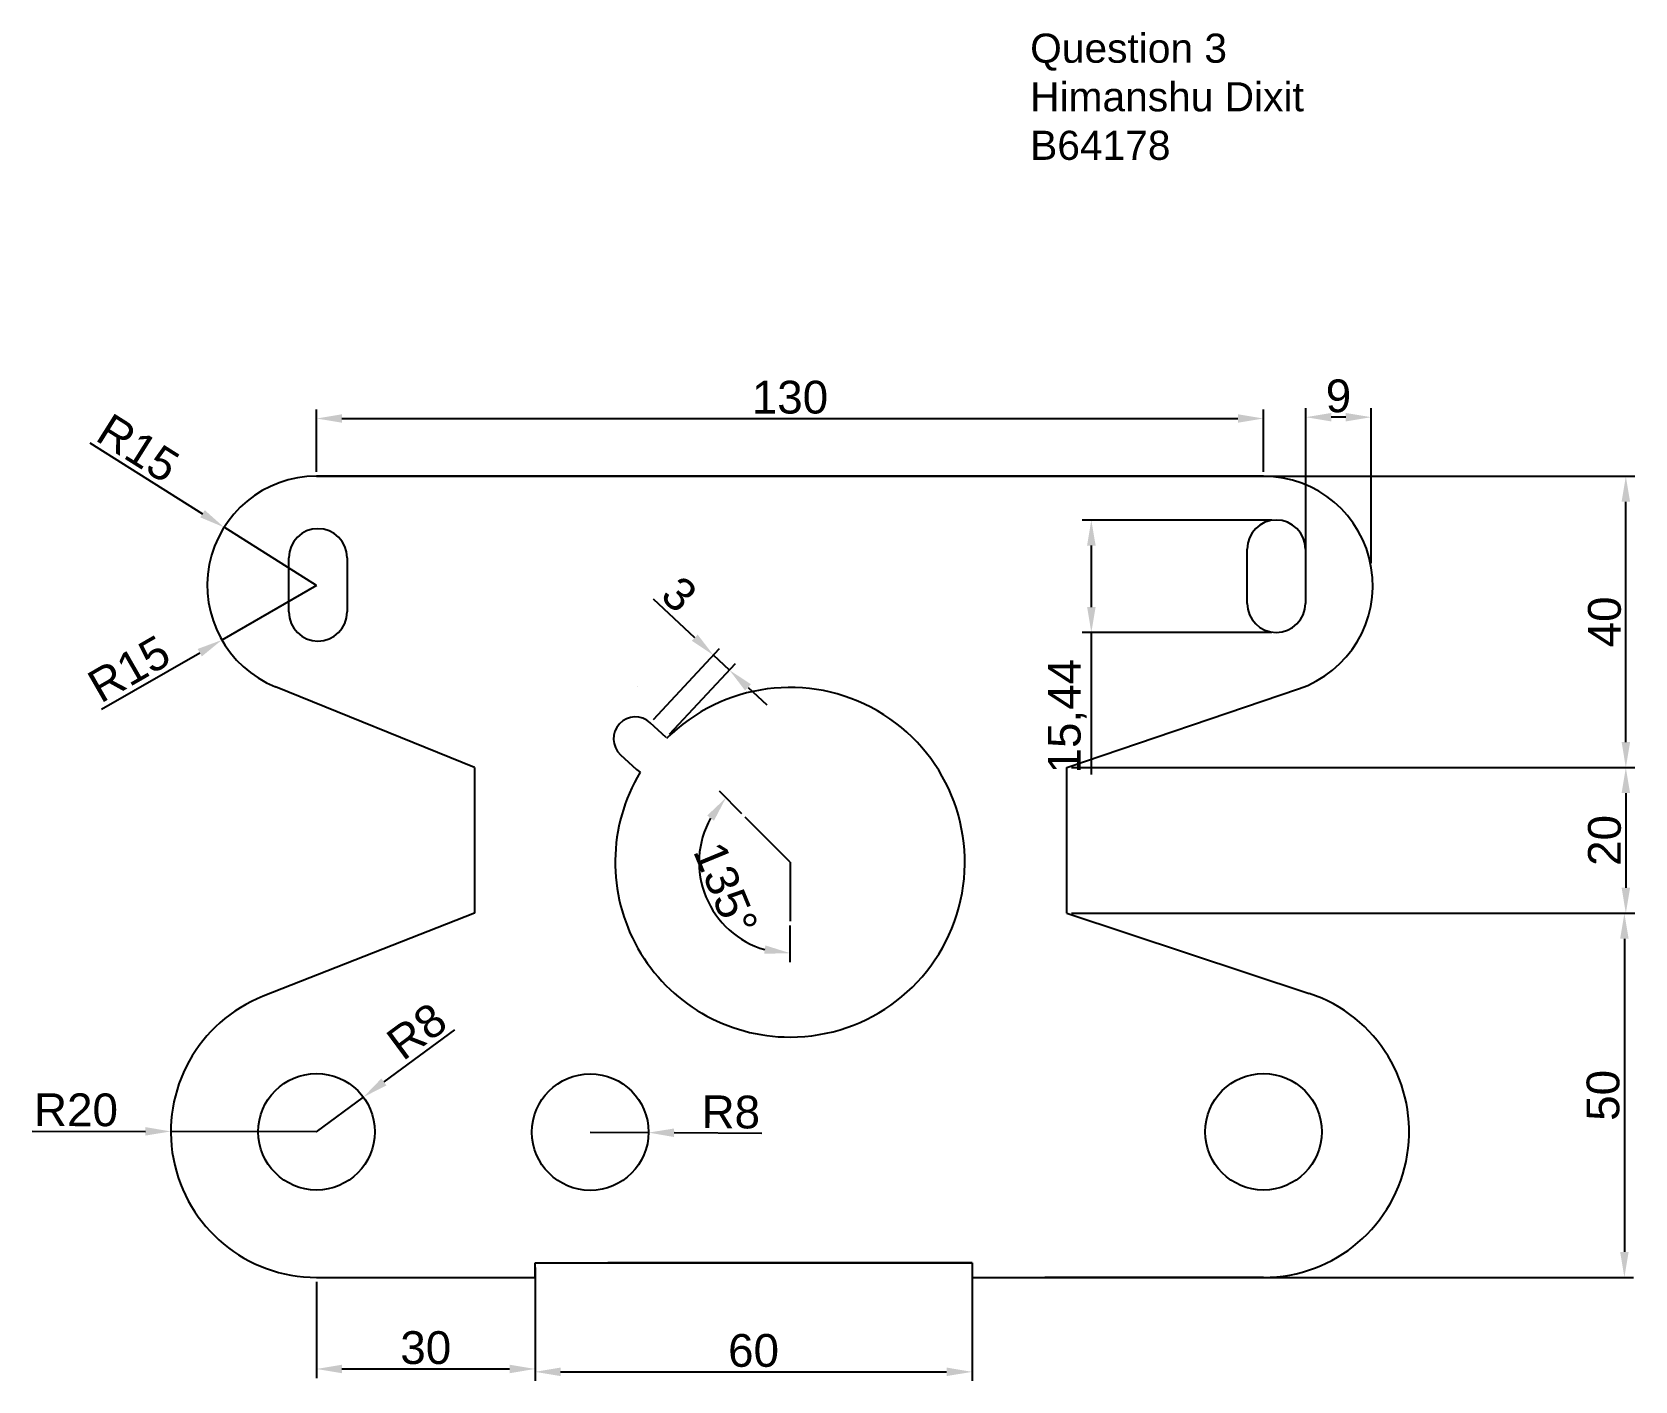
# Model space of a CAD drawing. Header units: millimetres. Extents: x -38 to 182, y -13 to 172.
import ezdxf

# ---------------------------------------------------------------- set-up
doc = ezdxf.new("R2010")
doc.units = ezdxf.units.MM
doc.styles.get("Standard").update_dxf_attribs({"font": ''})
doc.styles.get('Standard').set_extended_font_data('Arial')
doc.dimstyles.new('ISO-25', dxfattribs={"dimtxt": 2.5, "dimasz": 2.5, "dimexe": 1.25, "dimexo": 0.625, "dimtad": 1, "dimtxsty": 'Standard', "dimcen": 2.5, "dimadec": 0, "dimazin": 0, "dimtfac": 1, "dimtmove": 0, "dimatfit": 3, "dimfxl": 1, "dimarcsym": 0})

# ---------------------------------------------------------------- blocks, each defined once
blk = doc.blocks.new('*D1')
at = {"color": 0, "lineweight": -2, "transparency": 16777216}
for p, q in [((1.37, 111.7), (1.37, 120.25)), ((4.87, 119), (127.87, 119)), ((131.37, 111.7), (131.37, 120.25))]:
    blk.add_line(p, q, dxfattribs=at)
at = {"color": 0, "transparency": 16777216}
for points in [[(4.87, 119.58), (4.87, 118.42), (1.37, 119)], [(127.87, 119.58), (127.87, 118.42), (131.37, 119)]]:
    blk.add_solid(points, dxfattribs=at)
at = {"layer": 'Defpoints', "color": 0, "transparency": 16777216}
for p in [(131.37, 119), (1.37, 111.07), (131.37, 111.07)]:
    blk.add_point(p, dxfattribs=at)
at = {"color": 0, "transparency": 16777216, "insert": (66.37, 121.9), "char_height": 4.5, "attachment_point": 5}
blk.add_mtext('130', dxfattribs=at)
blk = doc.blocks.new('*D2')
at = {"color": 0, "lineweight": -2, "transparency": 16777216}
for p, q in [((105, 111.07), (182.37, 111.07)), ((181.12, 74.57), (181.12, 107.57)), ((105, 71.07), (182.37, 71.07))]:
    blk.add_line(p, q, dxfattribs=at)
at = {"color": 0, "transparency": 16777216}
for points in [[(180.54, 107.57), (181.7, 107.57), (181.12, 111.07)], [(180.54, 74.57), (181.7, 74.57), (181.12, 71.07)]]:
    blk.add_solid(points, dxfattribs=at)
at = {"layer": 'Defpoints', "color": 0, "transparency": 16777216}
for p in [(104.38, 111.07), (181.12, 111.07), (104.38, 71.07)]:
    blk.add_point(p, dxfattribs=at)
at = {"color": 0, "transparency": 16777216, "insert": (178.21, 91.07), "char_height": 4.5, "attachment_point": 5, "rotation": 90}
blk.add_mtext('40', dxfattribs=at)
blk = doc.blocks.new('*D3')
at = {"color": 0, "lineweight": -2, "transparency": 16777216}
for p, q in [((105, 71.07), (182.37, 71.07)), ((181.12, 67.57), (181.12, 54.57)), ((105, 51.07), (182.37, 51.07))]:
    blk.add_line(p, q, dxfattribs=at)
at = {"color": 0, "transparency": 16777216}
for points in [[(180.54, 67.57), (181.7, 67.57), (181.12, 71.07)], [(180.54, 54.57), (181.7, 54.57), (181.12, 51.07)]]:
    blk.add_solid(points, dxfattribs=at)
at = {"layer": 'Defpoints', "color": 0, "transparency": 16777216}
for p in [(104.38, 71.07), (104.38, 51.07), (181.12, 51.07)]:
    blk.add_point(p, dxfattribs=at)
at = {"color": 0, "transparency": 16777216, "insert": (178.21, 61.07), "char_height": 4.5, "attachment_point": 5, "rotation": 90}
blk.add_mtext('20', dxfattribs=at)
blk = doc.blocks.new('*D4')
at = {"color": 0, "lineweight": -2, "transparency": 16777216}
for p, q in [((105, 51.07), (182.17, 51.07)), ((180.92, 47.57), (180.92, 4.57)), ((105, 1.07), (182.17, 1.07))]:
    blk.add_line(p, q, dxfattribs=at)
at = {"color": 0, "transparency": 16777216}
for points in [[(180.34, 47.57), (181.5, 47.57), (180.92, 51.07)], [(180.34, 4.57), (181.5, 4.57), (180.92, 1.07)]]:
    blk.add_solid(points, dxfattribs=at)
at = {"layer": 'Defpoints', "color": 0, "transparency": 16777216}
for p in [(104.38, 51.07), (104.38, 1.07), (180.92, 1.07)]:
    blk.add_point(p, dxfattribs=at)
at = {"color": 0, "transparency": 16777216, "insert": (178.01, 26.07), "char_height": 4.5, "attachment_point": 5, "rotation": 90}
blk.add_mtext('50', dxfattribs=at)
blk = doc.blocks.new('*D5')
at = {"color": 0, "lineweight": -2, "transparency": 16777216}
for p, q in [((1.37, 0.45), (1.37, -12.74)), ((31.37, 0.45), (31.37, -12.74)), ((4.87, -11.49), (27.87, -11.49))]:
    blk.add_line(p, q, dxfattribs=at)
at = {"color": 0, "transparency": 16777216}
for points in [[(4.87, -10.91), (4.87, -12.08), (1.37, -11.49)], [(27.87, -10.91), (27.87, -12.08), (31.37, -11.49)]]:
    blk.add_solid(points, dxfattribs=at)
at = {"layer": 'Defpoints', "color": 0, "transparency": 16777216}
for p in [(1.37, 1.07), (31.37, 1.07), (31.37, -11.49)]:
    blk.add_point(p, dxfattribs=at)
at = {"color": 0, "transparency": 16777216, "insert": (16.37, -8.59), "char_height": 4.5, "attachment_point": 5}
blk.add_mtext('30', dxfattribs=at)
blk = doc.blocks.new('*D6')
at = {"color": 0, "lineweight": -2, "transparency": 16777216}
for p, q in [((31.37, 2.45), (31.37, -13.14)), ((91.37, 2.45), (91.37, -13.14)), ((34.87, -11.89), (87.87, -11.89))]:
    blk.add_line(p, q, dxfattribs=at)
at = {"color": 0, "transparency": 16777216}
for points in [[(34.87, -11.3), (34.87, -12.47), (31.37, -11.89)], [(87.87, -11.3), (87.87, -12.47), (91.37, -11.89)]]:
    blk.add_solid(points, dxfattribs=at)
at = {"layer": 'Defpoints', "color": 0, "transparency": 16777216}
for p in [(31.37, 3.07), (91.37, 3.07), (91.37, -11.89)]:
    blk.add_point(p, dxfattribs=at)
at = {"color": 0, "transparency": 16777216, "insert": (61.37, -8.98), "char_height": 4.5, "attachment_point": 5}
blk.add_mtext('60', dxfattribs=at)
blk = doc.blocks.new('*D7')
at = {"color": 0, "lineweight": -2, "transparency": 16777216}
for p, q in [((59.78, 64.72), (56.7, 67.82)), ((66.37, 49.37), (66.37, 44.35))]:
    blk.add_line(p, q, dxfattribs=at)
blk.add_arc((66.37, 58.07), 12.48, 150.9121, 253.8756, dxfattribs=at)
at = {"color": 0, "transparency": 16777216}
for points in [[(55.01, 64.49), (55.94, 63.79), (57.58, 66.93)], [(62.99, 46.66), (62.83, 45.51), (66.37, 45.6)]]:
    blk.add_solid(points, dxfattribs=at)
at = {"layer": 'Defpoints', "color": 0, "transparency": 16777216}
for p in [(60.22, 64.28), (53.9, 58.1), (66.37, 58.07), (66.37, 58.07), (66.37, 49.99)]:
    blk.add_point(p, dxfattribs=at)
at = {"color": 0, "transparency": 16777216, "insert": (57.54, 54.44), "char_height": 4.5, "attachment_point": 5, "rotation": 292.3938}
blk.add_mtext('135°', dxfattribs=at)
blk = doc.blocks.new('*D8')
at = {"color": 0, "lineweight": -2, "transparency": 16777216}
for p, q in [((20.31, 35.08), (10.62, 27.91)), ((1.37, 21.07), (7.81, 25.83))]:
    blk.add_line(p, q, dxfattribs=at)
at = {"color": 0, "transparency": 16777216}
blk.add_solid([(10.27, 28.38), (10.97, 27.44), (7.81, 25.83)], dxfattribs=at)
at = {"layer": 'Defpoints', "color": 0, "transparency": 16777216}
for p in [(7.81, 25.83), (1.37, 21.07)]:
    blk.add_point(p, dxfattribs=at)
at = {"color": 0, "transparency": 16777216, "insert": (15.14, 34.87), "char_height": 4.5, "attachment_point": 5, "rotation": 36.4931}
blk.add_mtext('R8', dxfattribs=at)
blk = doc.blocks.new('*D9')
at = {"color": 0, "lineweight": -2, "transparency": 16777216}
for p, q in [((38.95, 21.03), (46.95, 20.96)), ((62.51, 20.83), (50.45, 20.93))]:
    blk.add_line(p, q, dxfattribs=at)
at = {"color": 0, "transparency": 16777216}
blk.add_solid([(50.46, 21.52), (50.45, 20.35), (46.95, 20.96)], dxfattribs=at)
at = {"layer": 'Defpoints', "color": 0, "transparency": 16777216}
for p in [(38.95, 21.03), (46.95, 20.96)]:
    blk.add_point(p, dxfattribs=at)
at = {"color": 0, "transparency": 16777216, "insert": (58.25, 23.77), "char_height": 4.5, "attachment_point": 5, "rotation": 359.5234}
blk.add_mtext('R8', dxfattribs=at)
blk = doc.blocks.new('*D10')
at = {"color": 0, "lineweight": -2, "transparency": 16777216}
for p, q in [((-37.68, 21.17), (-22.12, 21.13)), ((1.37, 21.07), (-18.62, 21.12))]:
    blk.add_line(p, q, dxfattribs=at)
at = {"color": 0, "transparency": 16777216}
blk.add_solid([(-22.12, 21.71), (-22.13, 20.55), (-18.62, 21.12)], dxfattribs=at)
at = {"layer": 'Defpoints', "color": 0, "transparency": 16777216}
for p in [(-18.62, 21.12), (1.37, 21.07)]:
    blk.add_point(p, dxfattribs=at)
at = {"color": 0, "transparency": 16777216, "insert": (-31.65, 24.06), "char_height": 4.5, "attachment_point": 5, "rotation": 359.861}
blk.add_mtext('R20', dxfattribs=at)
blk = doc.blocks.new('*D11')
at = {"color": 0, "lineweight": -2, "transparency": 16777216}
for p, q in [((-29.77, 115.67), (-14.28, 105.93)), ((1.37, 96.07), (-11.32, 104.06))]:
    blk.add_line(p, q, dxfattribs=at)
at = {"color": 0, "transparency": 16777216}
blk.add_solid([(-13.97, 106.42), (-14.59, 105.43), (-11.32, 104.06)], dxfattribs=at)
at = {"layer": 'Defpoints', "color": 0, "transparency": 16777216}
for p in [(-11.32, 104.06), (1.37, 96.07)]:
    blk.add_point(p, dxfattribs=at)
at = {"color": 0, "transparency": 16777216, "insert": (-23.12, 114.92), "char_height": 4.5, "attachment_point": 5, "rotation": 327.8219}
blk.add_mtext('R15', dxfattribs=at)
blk = doc.blocks.new('*D12')
at = {"color": 0, "lineweight": -2, "transparency": 16777216}
for p, q in [((1.37, 96.07), (-11.63, 88.59)), ((-28.14, 79.09), (-14.66, 86.85))]:
    blk.add_line(p, q, dxfattribs=at)
at = {"color": 0, "transparency": 16777216}
blk.add_solid([(-14.95, 87.36), (-14.37, 86.34), (-11.63, 88.59)], dxfattribs=at)
at = {"layer": 'Defpoints', "color": 0, "transparency": 16777216}
for p in [(1.37, 96.07), (-11.63, 88.59)]:
    blk.add_point(p, dxfattribs=at)
at = {"color": 0, "transparency": 16777216, "insert": (-24.37, 84.62), "char_height": 4.5, "attachment_point": 5, "rotation": 29.9076}
blk.add_mtext('R15', dxfattribs=at)
blk = doc.blocks.new('*D13')
at = {"color": 0, "lineweight": -2, "transparency": 16777216}
for p, q in [((53.3, 88.9), (47.63, 94.2)), ((47.62, 77.69), (56.71, 87.43)), ((58.05, 84.47), (55.86, 86.51)), ((49.82, 75.64), (58.91, 85.38)), ((60.61, 82.08), (63.17, 79.69))]:
    blk.add_line(p, q, dxfattribs=at)
at = {"color": 0, "transparency": 16777216}
for points in [[(53.7, 89.33), (52.9, 88.48), (55.86, 86.51)], [(61.01, 82.51), (60.21, 81.65), (58.05, 84.47)]]:
    blk.add_solid(points, dxfattribs=at)
at = {"layer": 'Defpoints', "color": 0, "transparency": 16777216}
for p in [(55.86, 86.51), (47.2, 77.23), (49.39, 75.18)]:
    blk.add_point(p, dxfattribs=at)
at = {"color": 0, "transparency": 16777216, "insert": (51.17, 94.87), "char_height": 4.5, "attachment_point": 5, "rotation": 316.9844}
blk.add_mtext('3', dxfattribs=at)
blk = doc.blocks.new('*D14')
at = {"color": 0, "lineweight": -2, "transparency": 16777216}
for p, q in [((137.17, 99.14), (137.17, 120.43)), ((142.67, 119.18), (140.67, 119.18)), ((146.17, 99.14), (146.17, 120.43))]:
    blk.add_line(p, q, dxfattribs=at)
at = {"color": 0, "transparency": 16777216}
for points in [[(140.67, 119.76), (140.67, 118.6), (137.17, 119.18)], [(142.67, 119.76), (142.67, 118.6), (146.17, 119.18)]]:
    blk.add_solid(points, dxfattribs=at)
at = {"layer": 'Defpoints', "color": 0, "transparency": 16777216}
for p in [(137.17, 119.18), (137.17, 98.52), (146.17, 98.52)]:
    blk.add_point(p, dxfattribs=at)
at = {"color": 0, "transparency": 16777216, "insert": (141.67, 122.08), "char_height": 4.5, "attachment_point": 5}
blk.add_mtext('9', dxfattribs=at)
blk = doc.blocks.new('*D15')
at = {"color": 0, "lineweight": -2, "transparency": 16777216}
for p, q in [((132.51, 105.06), (106.49, 105.06)), ((107.74, 101.56), (107.74, 93.12)), ((132.51, 89.62), (106.49, 89.62)), ((107.74, 89.62), (107.74, 70.14))]:
    blk.add_line(p, q, dxfattribs=at)
at = {"color": 0, "transparency": 16777216}
for points in [[(107.16, 101.56), (108.33, 101.56), (107.74, 105.06)], [(107.16, 93.12), (108.33, 93.12), (107.74, 89.62)]]:
    blk.add_solid(points, dxfattribs=at)
at = {"layer": 'Defpoints', "color": 0, "transparency": 16777216}
for p in [(133.13, 105.06), (107.74, 89.62), (133.13, 89.62)]:
    blk.add_point(p, dxfattribs=at)
at = {"color": 0, "transparency": 16777216, "insert": (104.44, 78.13), "char_height": 4.5, "attachment_point": 5, "rotation": 90}
blk.add_mtext('15,44', dxfattribs=at)

msp = doc.modelspace()

# ---------------------------------------------------------------- linework, layer by layer
at = {"color": 5}
for p, q in [((131.375, 111.074), (1.375, 111.074)), ((1.375, 111.074), (131.375, 111.074)), ((131.375, 111.074), (98.534, 111.074)), ((-2.43, 92.435), (-2.43, 99.875)), ((5.57, 99.875), (5.57, 92.435)), ((129.131, 93.621), (129.131, 101.061)), ((137.131, 101.061), (137.131, 93.621)), ((23.071, 71.074), (-4.269, 82.176)), ((45.471, 82.188), (45.471, 82.188)), ((104.379, 71.074), (136.195, 81.869)), ((49.39, 75.183), (47.197, 77.23)), ((43.103, 72.843), (45.297, 70.796)), ((23.071, 71.074), (23.071, 51.074)), ((45.297, 70.796), (45.795, 70.422)), ((104.379, 51.074), (104.379, 71.074)), ((66.375, 58.074), (60.218, 64.276)), ((66.375, 58.074), (66.375, 49.994)), ((23.071, 51.074), (-5.932, 39.691)), ((104.379, 51.074), (137.658, 40.061)), ((31.375, 1.074), (31.375, 3.074)), ((31.375, 3.074), (91.375, 3.074)), ((91.375, 3.074), (41.375, 3.074)), ((91.375, 3.074), (91.375, 1.074)), ((1.375, 1.074), (31.375, 1.074)), ((1.375, 1.074), (31.375, 1.074)), ((91.375, 1.074), (131.375, 1.074)), ((131.375, 1.074), (101.375, 1.074))]:
    msp.add_line(p, q, dxfattribs=at)
for centre in [(1.375, 21.074), (38.952, 21.029), (131.375, 21.074)]:
    msp.add_circle(centre, 8, dxfattribs=at)
for centre, radius, start, end in [((1.375, 96.074), 15, 90, 247.89878), ((131.375, 96.074), 15, 288.74261, 90), ((1.57, 99.875), 4, 0, 180), ((133.131, 101.061), 4, 0, 180), ((1.57, 92.435), 4, 180, 0), ((133.131, 93.621), 4, 180, 0), ((66.375, 58.074), 24, 270, 135), ((45.15, 75.036), 3, 46.9844, 226.9844), ((66.375, 58.074), 24, 149.03624, 270), ((1.375, 21.074), 20, 111.42811, 270), ((131.375, 21.074), 20, 270, 71.68984)]:
    msp.add_arc(centre, radius, start, end, dxfattribs=at)

# ---------------------------------------------------------------- texts
at = {"color": 250, "insert": (99.343, 171.845), "char_height": 4, "attachment_point": 1}
msp.add_mtext_dynamic_manual_height_columns('{\\fArial Unicode MS|b0|i0|c0|p2;Question 3^JHimanshu Dixit^JB64178}', width=100.85626, gutter_width=12.5, heights=[0], dxfattribs=at)

# ---------------------------------------------------------------- dimensions: what is measured, and where the dimension line sits
at = {"color": 1}
for base, p1, p2, picture, middle in [((131.375, 118.998), (1.375, 111.074), (131.375, 111.074), '*D1', (66.375, 121.904)), ((137.175, 119.179), (146.175, 98.516), (137.175, 98.516), '*D14', (141.675, 122.084)), ((91.375, -11.887), (31.375, 3.074), (91.375, 3.074), '*D6', (61.375, -8.982)), ((31.375, -11.493), (1.375, 1.074), (31.375, 1.074), '*D5', (16.375, -8.587))]:
    dim = msp.add_linear_dim(base=base, p1=p1, p2=p2, dimstyle='ISO-25', override={"dimtxt": 4.5, "dimasz": 3.5}, dxfattribs=at)
    dim.commit()
    dim.dimension.update_dxf_attribs({"geometry": picture, "text_midpoint": middle})
dim = msp.add_radius_dim(center=(1.375, 96.074), mpoint=(-11.321, 104.062), dimstyle='ISO-25', override={"dimtxt": 4.5, "dimasz": 3.5}, dxfattribs=at)
dim.commit()
dim.dimension.update_dxf_attribs({"geometry": '*D11', "text_midpoint": (-24.665, 112.458), "dimtype": 164})
for base, p1, p2, picture, middle in [((181.119, 111.074), (104.379, 71.074), (104.379, 111.074), '*D2', (178.214, 91.074)), ((181.119, 51.074), (104.379, 71.074), (104.379, 51.074), '*D3', (178.214, 61.074)), ((180.919, 1.074), (104.379, 51.074), (104.379, 1.074), '*D4', (178.013, 26.074))]:
    dim = msp.add_linear_dim(base=base, p1=p1, p2=p2, angle=90, dimstyle='ISO-25', override={"dimtxt": 4.5, "dimasz": 3.5}, dxfattribs=at)
    dim.commit()
    dim.dimension.update_dxf_attribs({"geometry": picture, "text_midpoint": middle})
at = {"color": 5}
dim = msp.add_linear_dim(base=(107.743, 89.621), p1=(133.131, 105.061), p2=(133.131, 89.621), angle=90, dimstyle='ISO-25', override={"dimtxt": 4.5, "dimasz": 3.5}, dxfattribs=at)
dim.commit()
dim.dimension.update_dxf_attribs({"geometry": '*D15', "text_midpoint": (104.438, 78.129)})
at = {"color": 1}
dim = msp.add_aligned_dim(p1=(49.39, 75.183), p2=(47.197, 77.23), distance=-12.699, dimstyle='ISO-25', override={"dimtxt": 4.5, "dimasz": 3.5}, dxfattribs=at)
dim.commit()
dim.dimension.update_dxf_attribs({"geometry": '*D13', "text_midpoint": (51.167, 94.867)})
for center, mpoint, picture, middle in [((1.375, 96.074), (-11.627, 88.595), '*D12', (-24.369, 84.618)), ((1.375, 21.074), (7.806, 25.831), '*D8', (15.145, 34.875)), ((1.375, 21.074), (-18.625, 21.122), '*D10', (-31.645, 24.059)), ((38.952, 21.029), (46.952, 20.962), '*D9', (58.254, 23.774))]:
    dim = msp.add_radius_dim(center=center, mpoint=mpoint, dimstyle='ISO-25', override={"dimtxt": 4.5, "dimasz": 3.5}, dxfattribs=at)
    dim.commit()
    dim.dimension.update_dxf_attribs({"geometry": picture, "text_midpoint": middle})
dim = msp.add_angular_dim_2l(base=(53.897, 58.104), line1=((66.375, 58.074), (66.375, 49.994)), line2=((66.375, 58.074), (60.218, 64.276)), dimstyle='ISO-25', override={"dimtxt": 4.5, "dimasz": 3.5}, dxfattribs=at)
dim.commit()
dim.dimension.update_dxf_attribs({"geometry": '*D7', "text_midpoint": (57.545, 54.435)})

doc.saveas('drawing.dxf')
